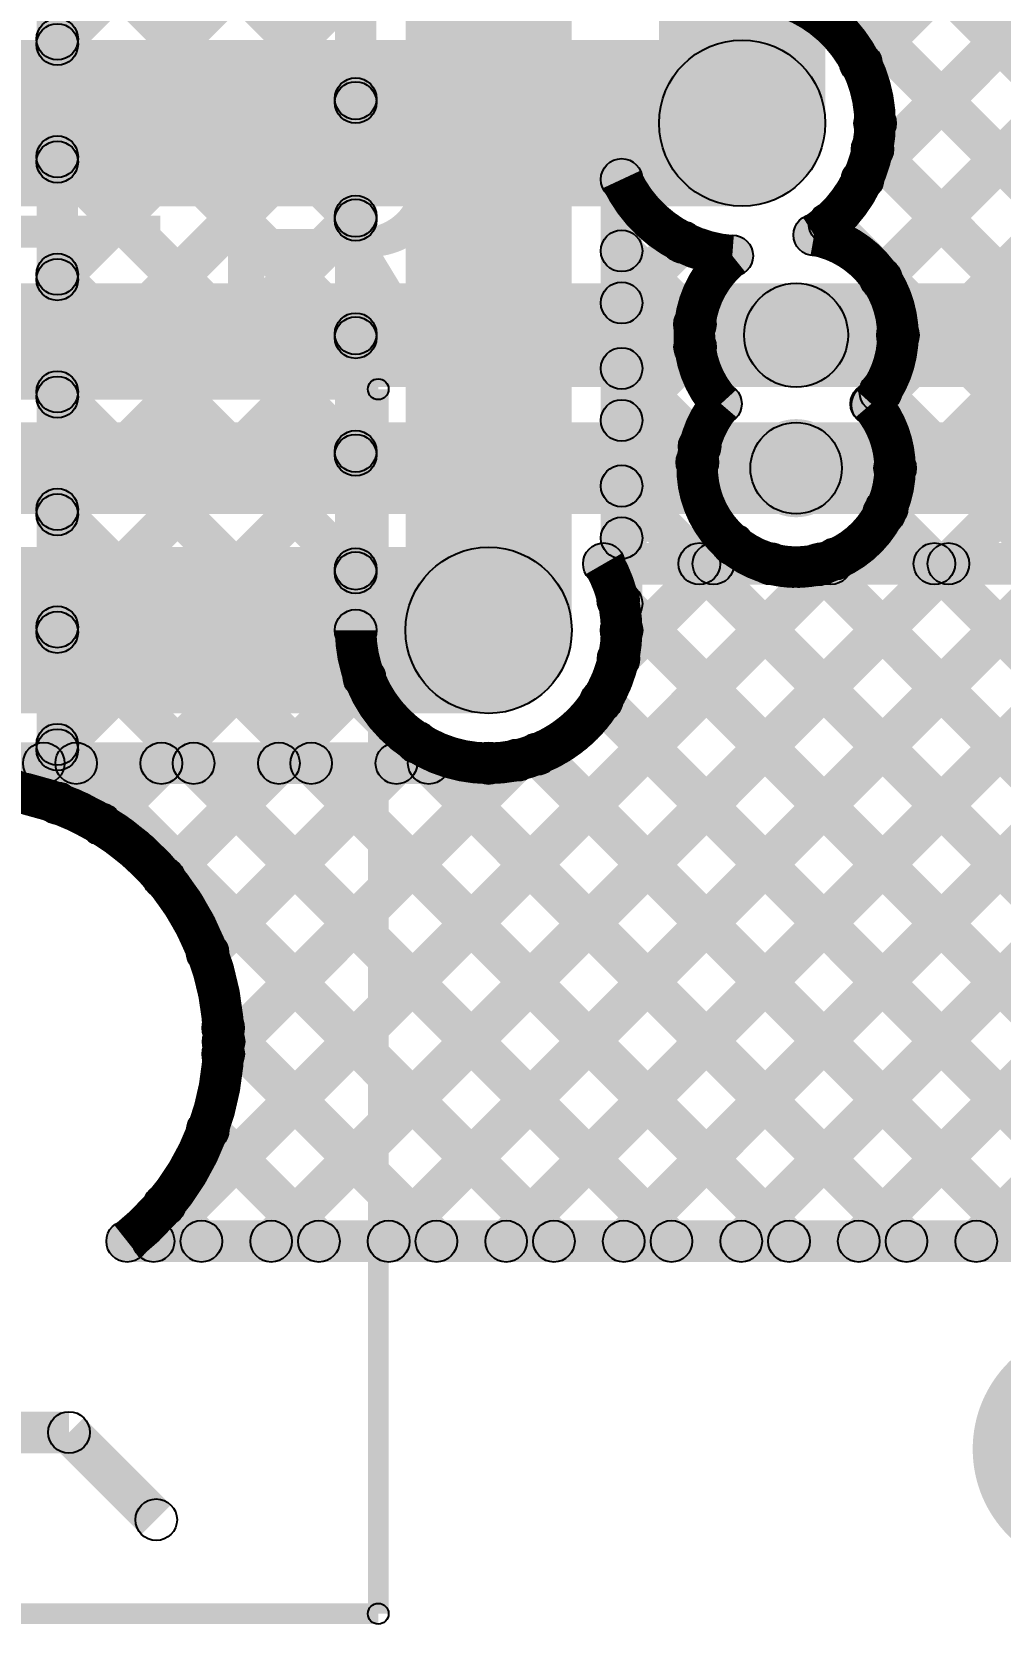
# Model space of a CAD drawing. Header units: millimetres. Extents: x -0.08 to 3.07, y -0.08 to 2.73.
# Drawn here: x 0.7891 to 1.0221, y 0.0919 to 0.475 of the extents above; entities that cross this region are included whole.
import ezdxf

# ---------------------------------------------------------------- set-up
doc = ezdxf.new("R2010")
doc.units = ezdxf.units.MM
doc.header["$MEASUREMENT"] = 0
for name, color, linetype in [('BottomLayer', 5, 'Continuous'), ('BottomSolder', 6, 'Continuous'), ('PadHoleLayer', 156, 'Continuous'), ('TopLayer', 1, 'Continuous'), ('TopOverlay', 2, 'Continuous'), ('TopSolder', 216, 'Continuous'), ('ViaHoleLayer', 16, 'Continuous')]:
    doc.layers.add(name, color=color, linetype=linetype)

# ---------------------------------------------------------------- blocks, each defined once
blk = doc.blocks.new('SS_12D11L5_74')
at = {"layer": 'PadHoleLayer'}
h = blk.add_hatch(color=156, dxfattribs=at)
edge = h.paths.add_edge_path()
edge.add_arc((0.26181, 0.1811), 0.02953, 0, 360)
blk = doc.blocks.new('WJ301V_5_0_2P_128')
at = {"layer": 'BottomLayer'}
h = blk.add_hatch(color=5, dxfattribs=at)
edge = h.paths.add_edge_path()
edge.add_arc((0, 0), 0.04921, 0, 360)
at = {"layer": 'BottomSolder'}
h = blk.add_hatch(color=6, dxfattribs=at)
edge = h.paths.add_edge_path()
edge.add_arc((0, 0), 0.05321, 0, 360)
at = {"layer": 'PadHoleLayer'}
h = blk.add_hatch(color=156, dxfattribs=at)
edge = h.paths.add_edge_path()
edge.add_arc((0, 0), 0.02559, 0, 360)
at = {"layer": 'TopLayer'}
h = blk.add_hatch(color=1, dxfattribs=at)
edge = h.paths.add_edge_path()
edge.add_arc((0, 0), 0.04921, 0, 360)
at = {"layer": 'TopOverlay'}
for points in [[(-0.31789, 0.1545), (-0.31789, 0.1595), (0.09843, 0.1595), (0.09843, 0.1545)], [(0.10093, -0.13762), (0.09593, -0.13762), (0.09593, 0.157), (0.10093, 0.157)], [(-0.029, -0.099), (-0.029, -0.089), (0.024, -0.089), (0.024, -0.099)], [(0.02046, -0.09754), (0.02754, -0.09046), (0.04854, -0.11146), (0.04146, -0.11854)], [(-0.31789, -0.14012), (-0.31789, -0.13512), (0.09843, -0.13512), (0.09843, -0.14012)]]:
    blk.add_hatch(color=2, dxfattribs=at).paths.add_polyline_path(points)
h = blk.add_hatch(color=2, dxfattribs=at)
edge = h.paths.add_edge_path()
edge.add_arc((0.09843, 0.157), 0.0025, 0, 360)
h = blk.add_hatch(color=2, dxfattribs=at)
edge = h.paths.add_edge_path()
edge.add_arc((0.09843, 0.157), 0.0025, 0, 360)
h = blk.add_hatch(color=2, dxfattribs=at)
edge = h.paths.add_edge_path()
edge.add_arc((0.024, -0.094), 0.005, 0, 360)
h = blk.add_hatch(color=2, dxfattribs=at)
edge = h.paths.add_edge_path()
edge.add_arc((0.024, -0.094), 0.005, 0, 360)
h = blk.add_hatch(color=2, dxfattribs=at)
edge = h.paths.add_edge_path()
edge.add_arc((0.045, -0.115), 0.005, 0, 360)
h = blk.add_hatch(color=2, dxfattribs=at)
edge = h.paths.add_edge_path()
edge.add_arc((0.09843, -0.13762), 0.0025, 0, 360)
h = blk.add_hatch(color=2, dxfattribs=at)
edge = h.paths.add_edge_path()
edge.add_arc((0.09843, -0.13762), 0.0025, 0, 360)
at = {"layer": 'TopSolder'}
h = blk.add_hatch(color=216, dxfattribs=at)
edge = h.paths.add_edge_path()
edge.add_arc((0, 0), 0.05321, 0, 360)
at = {"layer": 'TopOverlay'}
for centre, radius in [((0.09843, 0.157), 0.0025), ((0.09843, 0.157), 0.0025), ((0.024, -0.094), 0.005), ((0.024, -0.094), 0.005), ((0.045, -0.115), 0.005), ((0.09843, -0.13762), 0.0025), ((0.09843, -0.13762), 0.0025)]:
    blk.add_circle(centre, radius, dxfattribs=at)

msp = doc.modelspace()

# ---------------------------------------------------------------- hatches: boundary and pattern name
at = {"layer": 'BottomLayer'}
for points in [[(0.80019, 0.28943), (0.79019, 0.28943), (0.79019, 0.57137), (0.80019, 0.57137)], [(0.79165, 0.52627), (0.79872, 0.53334), (0.87054, 0.46153), (0.86346, 0.45446)], [(0.79872, 0.46841), (0.79165, 0.47548), (0.84137, 0.52519), (0.84844, 0.51812)], [(0.79872, 0.44012), (0.79165, 0.4472), (0.85551, 0.51105), (0.86258, 0.50398)], [(0.919, 0.331), (0.879, 0.331), (0.879, 0.51282), (0.919, 0.51282)], [(0.79165, 0.49798), (0.79872, 0.50505), (0.87054, 0.43324), (0.86346, 0.42617)], [(0.872, 0.331), (0.862, 0.331), (0.862, 0.49956), (0.872, 0.49956)], [(0.98, 0.453), (0.94, 0.453), (0.94, 0.499), (0.98, 0.499)], [(0.79872, 0.41184), (0.79165, 0.41891), (0.86346, 0.49072), (0.87054, 0.48365)], [(0.79165, 0.4697), (0.79872, 0.47677), (0.87054, 0.40496), (0.86346, 0.39789)], [(0.79872, 0.38356), (0.79165, 0.39063), (0.86346, 0.46244), (0.87054, 0.45537)], [(0.79165, 0.44142), (0.79872, 0.44849), (0.87054, 0.37668), (0.86346, 0.3696)], [(0.936, 0.331), (0.926, 0.331), (0.926, 0.43947), (0.936, 0.43947)], [(0.79872, 0.35527), (0.79165, 0.36234), (0.86346, 0.43415), (0.87054, 0.42708)], [(0.93454, 0.40623), (0.92746, 0.4133), (0.9421, 0.42794), (0.94917, 0.42087)], [(0.92746, 0.41874), (0.93454, 0.42581), (0.95218, 0.40817), (0.94511, 0.4011)], [(0.79165, 0.41313), (0.79872, 0.4202), (0.87054, 0.34839), (0.86346, 0.34132)], [(0.973, 0.3895), (0.973, 0.4145), (2.14587, 0.4145), (2.14587, 0.3895)], [(0.79872, 0.32699), (0.79165, 0.33406), (0.86346, 0.40587), (0.87054, 0.3988)], [(0.93454, 0.37795), (0.92746, 0.38502), (0.94513, 0.40268), (0.9522, 0.39561)], [(0.92746, 0.39046), (0.93454, 0.39753), (0.9533, 0.37876), (0.94623, 0.37169)], [(0.79165, 0.38485), (0.79872, 0.39192), (1.00311, 0.18754), (0.99604, 0.18046)], [(0.973, 0.359), (0.973, 0.381), (2.157, 0.381), (2.157, 0.359)], [(0.79872, 0.2987), (0.79165, 0.30577), (0.86346, 0.37759), (0.87054, 0.37051)], [(0.93454, 0.34966), (0.92746, 0.35673), (0.9457, 0.37496), (0.95277, 0.36789)], [(0.92746, 0.36217), (0.93454, 0.36924), (1.11624, 0.18754), (1.10917, 0.18046)], [(0.79165, 0.35656), (0.79872, 0.36363), (0.97482, 0.18754), (0.96775, 0.18046)], [(0.9338, 0.32064), (0.92673, 0.32771), (0.95424, 0.35523), (0.96131, 0.34815)], [(0.80917, 0.28087), (0.8021, 0.28794), (0.86346, 0.3493), (0.87054, 0.34223)], [(0.82191, 0.18046), (0.81484, 0.18754), (0.97784, 0.35054), (0.98491, 0.34346)], [(0.85019, 0.18046), (0.84312, 0.18754), (1.00612, 0.35054), (1.01319, 0.34346)], [(0.87848, 0.18046), (0.8714, 0.18754), (1.0344, 0.35054), (1.04148, 0.34346)], [(0.90676, 0.18046), (0.89969, 0.18754), (1.06269, 0.35054), (1.06976, 0.34346)], [(0.93504, 0.18046), (0.92797, 0.18754), (1.09097, 0.35054), (1.09804, 0.34346)], [(0.96333, 0.18046), (0.95626, 0.18754), (1.11926, 0.35054), (1.12633, 0.34346)], [(0.97469, 0.34323), (0.98176, 0.3503), (1.14453, 0.18754), (1.13746, 0.18046)], [(0.97916, 0.342), (0.97916, 0.352), (2.157, 0.352), (2.157, 0.342)], [(0.99161, 0.18046), (0.98454, 0.18754), (1.14754, 0.35054), (1.15461, 0.34346)], [(1.00274, 0.34346), (1.00981, 0.35054), (1.17281, 0.18754), (1.16574, 0.18046)], [(1.0199, 0.18046), (1.01283, 0.18754), (1.17583, 0.35054), (1.1829, 0.34346)], [(0.92746, 0.33389), (0.93454, 0.34096), (1.08796, 0.18754), (1.08089, 0.18046)], [(0.79165, 0.32828), (0.79872, 0.33535), (0.94654, 0.18754), (0.93947, 0.18046)], [(0.82442, 0.26783), (0.81734, 0.2749), (0.86557, 0.32312), (0.87264, 0.31605)], [(0.92259, 0.31048), (0.92966, 0.31755), (1.05968, 0.18754), (1.0526, 0.18046)], [(0.79165, 0.29999), (0.79872, 0.30706), (0.91825, 0.18754), (0.91118, 0.18046)], [(0.83485, 0.24997), (0.82777, 0.25704), (0.87828, 0.30754), (0.88535, 0.30047)], [(0.83868, 0.22552), (0.83161, 0.23259), (0.90229, 0.30327), (0.90936, 0.2962)], [(0.90712, 0.29766), (0.91419, 0.30473), (1.03139, 0.18754), (1.02432, 0.18046)], [(0.83159, 0.23178), (0.83866, 0.23885), (0.88997, 0.18754), (0.8829, 0.18046)], [(0.82787, 0.20721), (0.83494, 0.21428), (0.86169, 0.18754), (0.85461, 0.18046)], [(0.8175, 0.18929), (0.82457, 0.19636), (0.8334, 0.18754), (0.82633, 0.18046)], [(0.81199, 0.179), (0.81199, 0.189), (1.73566, 0.189), (1.73566, 0.179)]]:
    msp.add_hatch(color=5, dxfattribs=at).paths.add_polyline_path(points)
h = msp.add_hatch(color=5, dxfattribs=at)
edge = h.paths.add_edge_path()
edge.add_arc((0.79519, 0.47323), 0.005, 0, 360)
h = msp.add_hatch(color=5, dxfattribs=at)
edge = h.paths.add_edge_path()
edge.add_arc((0.79519, 0.47194), 0.005, 0, 360)
h = msp.add_hatch(color=5, dxfattribs=at)
edge = h.paths.add_edge_path()
edge.add_arc((0.96, 0.453), 0.02, 0, 360)
h = msp.add_hatch(color=5, dxfattribs=at)
edge = h.paths.add_edge_path()
edge.add_arc((0.867, 0.4589), 0.005, 0, 360)
h = msp.add_hatch(color=5, dxfattribs=at)
edge = h.paths.add_edge_path()
edge.add_arc((0.96, 0.453), 0.01181, 0, 360)
h = msp.add_hatch(color=5, dxfattribs=at)
edge = h.paths.add_edge_path()
edge.add_arc((0.867, 0.45799), 0.005, 0, 360)
h = msp.add_hatch(color=5, dxfattribs=at)
edge = h.paths.add_edge_path()
edge.add_arc((0.79519, 0.44495), 0.005, 0, 360)
h = msp.add_hatch(color=5, dxfattribs=at)
edge = h.paths.add_edge_path()
edge.add_arc((0.79519, 0.44366), 0.005, 0, 360)
h = msp.add_hatch(color=5, dxfattribs=at)
edge = h.paths.add_edge_path()
edge.add_arc((0.931, 0.43947), 0.005, 0, 360)
h = msp.add_hatch(color=5, dxfattribs=at)
edge = h.paths.add_edge_path()
edge.add_arc((0.931, 0.43947), 0.005, 0, 360)
h = msp.add_hatch(color=5, dxfattribs=at)
edge = h.paths.add_edge_path()
edge.add_arc((0.867, 0.43062), 0.005, 0, 360)
h = msp.add_hatch(color=5, dxfattribs=at)
edge = h.paths.add_edge_path()
edge.add_arc((0.867, 0.42971), 0.005, 0, 360)
h = msp.add_hatch(color=5, dxfattribs=at)
edge = h.paths.add_edge_path()
edge.add_arc((0.94564, 0.4244), 0.005, 0, 360)
h = msp.add_hatch(color=5, dxfattribs=at)
edge = h.paths.add_edge_path()
edge.add_arc((0.931, 0.42228), 0.005, 0, 360)
h = msp.add_hatch(color=5, dxfattribs=at)
edge = h.paths.add_edge_path()
edge.add_arc((0.95764, 0.42109), 0.005, 0, 360)
h = msp.add_hatch(color=5, dxfattribs=at)
edge = h.paths.add_edge_path()
edge.add_arc((0.95764, 0.42109), 0.005, 0, 360)
h = msp.add_hatch(color=5, dxfattribs=at)
edge = h.paths.add_edge_path()
edge.add_arc((0.79519, 0.41667), 0.005, 0, 360)
h = msp.add_hatch(color=5, dxfattribs=at)
edge = h.paths.add_edge_path()
edge.add_arc((0.79519, 0.41538), 0.005, 0, 360)
h = msp.add_hatch(color=5, dxfattribs=at)
edge = h.paths.add_edge_path()
edge.add_arc((0.931, 0.40977), 0.005, 0, 360)
h = msp.add_hatch(color=5, dxfattribs=at)
edge = h.paths.add_edge_path()
edge.add_arc((0.973, 0.402), 0.0125, 0, 360)
h = msp.add_hatch(color=5, dxfattribs=at)
edge = h.paths.add_edge_path()
edge.add_arc((0.973, 0.402), 0.01181, 0, 360)
h = msp.add_hatch(color=5, dxfattribs=at)
edge = h.paths.add_edge_path()
edge.add_arc((0.867, 0.40233), 0.005, 0, 360)
h = msp.add_hatch(color=5, dxfattribs=at)
edge = h.paths.add_edge_path()
edge.add_arc((0.867, 0.40142), 0.005, 0, 360)
h = msp.add_hatch(color=5, dxfattribs=at)
edge = h.paths.add_edge_path()
edge.add_arc((0.94864, 0.40463), 0.005, 0, 360)
h = msp.add_hatch(color=5, dxfattribs=at)
edge = h.paths.add_edge_path()
edge.add_arc((0.94867, 0.39915), 0.005, 0, 360)
h = msp.add_hatch(color=5, dxfattribs=at)
edge = h.paths.add_edge_path()
edge.add_arc((0.931, 0.39399), 0.005, 0, 360)
h = msp.add_hatch(color=5, dxfattribs=at)
edge = h.paths.add_edge_path()
edge.add_arc((0.79519, 0.38838), 0.005, 0, 360)
h = msp.add_hatch(color=5, dxfattribs=at)
edge = h.paths.add_edge_path()
edge.add_arc((0.79519, 0.38709), 0.005, 0, 360)
h = msp.add_hatch(color=5, dxfattribs=at)
edge = h.paths.add_edge_path()
edge.add_arc((0.95491, 0.38548), 0.005, 0, 360)
h = msp.add_hatch(color=5, dxfattribs=at)
edge = h.paths.add_edge_path()
edge.add_arc((0.95491, 0.38548), 0.005, 0, 360)
h = msp.add_hatch(color=5, dxfattribs=at)
edge = h.paths.add_edge_path()
edge.add_arc((0.931, 0.38148), 0.005, 0, 360)
h = msp.add_hatch(color=5, dxfattribs=at)
edge = h.paths.add_edge_path()
edge.add_arc((0.94977, 0.37522), 0.005, 0, 360)
h = msp.add_hatch(color=5, dxfattribs=at)
edge = h.paths.add_edge_path()
edge.add_arc((0.973, 0.37), 0.01181, 0, 360)
h = msp.add_hatch(color=5, dxfattribs=at)
edge = h.paths.add_edge_path()
edge.add_arc((0.973, 0.37), 0.011, 0, 360)
h = msp.add_hatch(color=5, dxfattribs=at)
edge = h.paths.add_edge_path()
edge.add_arc((0.867, 0.37405), 0.005, 0, 360)
h = msp.add_hatch(color=5, dxfattribs=at)
edge = h.paths.add_edge_path()
edge.add_arc((0.867, 0.37314), 0.005, 0, 360)
h = msp.add_hatch(color=5, dxfattribs=at)
edge = h.paths.add_edge_path()
edge.add_arc((0.94923, 0.37143), 0.005, 0, 360)
h = msp.add_hatch(color=5, dxfattribs=at)
edge = h.paths.add_edge_path()
edge.add_arc((0.931, 0.36571), 0.005, 0, 360)
h = msp.add_hatch(color=5, dxfattribs=at)
edge = h.paths.add_edge_path()
edge.add_arc((0.79519, 0.3601), 0.005, 0, 360)
h = msp.add_hatch(color=5, dxfattribs=at)
edge = h.paths.add_edge_path()
edge.add_arc((0.79519, 0.35881), 0.005, 0, 360)
h = msp.add_hatch(color=5, dxfattribs=at)
edge = h.paths.add_edge_path()
edge.add_arc((0.931, 0.3532), 0.005, 0, 360)
h = msp.add_hatch(color=5, dxfattribs=at)
edge = h.paths.add_edge_path()
edge.add_arc((0.95778, 0.35169), 0.005, 0, 360)
h = msp.add_hatch(color=5, dxfattribs=at)
edge = h.paths.add_edge_path()
edge.add_arc((0.867, 0.34577), 0.005, 0, 360)
h = msp.add_hatch(color=5, dxfattribs=at)
edge = h.paths.add_edge_path()
edge.add_arc((0.867, 0.34486), 0.005, 0, 360)
h = msp.add_hatch(color=5, dxfattribs=at)
edge = h.paths.add_edge_path()
edge.add_arc((0.899, 0.331), 0.02, 0, 360)
h = msp.add_hatch(color=5, dxfattribs=at)
edge = h.paths.add_edge_path()
edge.add_arc((0.97822, 0.34677), 0.005, 0, 360)
h = msp.add_hatch(color=5, dxfattribs=at)
edge = h.paths.add_edge_path()
edge.add_arc((0.97916, 0.347), 0.005, 0, 360)
h = msp.add_hatch(color=5, dxfattribs=at)
edge = h.paths.add_edge_path()
edge.add_arc((0.97916, 0.347), 0.005, 0, 360)
h = msp.add_hatch(color=5, dxfattribs=at)
edge = h.paths.add_edge_path()
edge.add_arc((0.98137, 0.347), 0.005, 0, 360)
h = msp.add_hatch(color=5, dxfattribs=at)
edge = h.paths.add_edge_path()
edge.add_arc((1.00628, 0.347), 0.005, 0, 360)
h = msp.add_hatch(color=5, dxfattribs=at)
edge = h.paths.add_edge_path()
edge.add_arc((1.00966, 0.347), 0.005, 0, 360)
h = msp.add_hatch(color=5, dxfattribs=at)
edge = h.paths.add_edge_path()
edge.add_arc((0.899, 0.331), 0.01181, 0, 360)
h = msp.add_hatch(color=5, dxfattribs=at)
edge = h.paths.add_edge_path()
edge.add_arc((0.931, 0.33742), 0.005, 0, 360)
h = msp.add_hatch(color=5, dxfattribs=at)
edge = h.paths.add_edge_path()
edge.add_arc((0.79519, 0.33181), 0.005, 0, 360)
h = msp.add_hatch(color=5, dxfattribs=at)
edge = h.paths.add_edge_path()
edge.add_arc((0.79519, 0.33052), 0.005, 0, 360)
h = msp.add_hatch(color=5, dxfattribs=at)
edge = h.paths.add_edge_path()
edge.add_arc((0.867, 0.331), 0.005, 0, 360)
h = msp.add_hatch(color=5, dxfattribs=at)
edge = h.paths.add_edge_path()
edge.add_arc((0.867, 0.331), 0.005, 0, 360)
h = msp.add_hatch(color=5, dxfattribs=at)
edge = h.paths.add_edge_path()
edge.add_arc((0.931, 0.331), 0.005, 0, 360)
h = msp.add_hatch(color=5, dxfattribs=at)
edge = h.paths.add_edge_path()
edge.add_arc((0.931, 0.331), 0.005, 0, 360)
h = msp.add_hatch(color=5, dxfattribs=at)
edge = h.paths.add_edge_path()
edge.add_arc((0.93026, 0.32418), 0.005, 0, 360)
h = msp.add_hatch(color=5, dxfattribs=at)
edge = h.paths.add_edge_path()
edge.add_arc((0.8691, 0.31959), 0.005, 0, 360)
h = msp.add_hatch(color=5, dxfattribs=at)
edge = h.paths.add_edge_path()
edge.add_arc((0.92612, 0.31402), 0.005, 0, 360)
h = msp.add_hatch(color=5, dxfattribs=at)
edge = h.paths.add_edge_path()
edge.add_arc((0.79519, 0.30353), 0.005, 0, 360)
h = msp.add_hatch(color=5, dxfattribs=at)
edge = h.paths.add_edge_path()
edge.add_arc((0.79519, 0.30224), 0.005, 0, 360)
h = msp.add_hatch(color=5, dxfattribs=at)
edge = h.paths.add_edge_path()
edge.add_arc((0.88181, 0.30401), 0.005, 0, 360)
h = msp.add_hatch(color=5, dxfattribs=at)
edge = h.paths.add_edge_path()
edge.add_arc((0.90582, 0.29974), 0.005, 0, 360)
h = msp.add_hatch(color=5, dxfattribs=at)
edge = h.paths.add_edge_path()
edge.add_arc((0.91066, 0.3012), 0.005, 0, 360)
h = msp.add_hatch(color=5, dxfattribs=at)
edge = h.paths.add_edge_path()
edge.add_arc((0.79519, 0.28943), 0.005, 0, 360)
h = msp.add_hatch(color=5, dxfattribs=at)
edge = h.paths.add_edge_path()
edge.add_arc((0.79519, 0.28943), 0.005, 0, 360)
h = msp.add_hatch(color=5, dxfattribs=at)
edge = h.paths.add_edge_path()
edge.add_arc((0.80564, 0.2844), 0.005, 0, 360)
h = msp.add_hatch(color=5, dxfattribs=at)
edge = h.paths.add_edge_path()
edge.add_arc((0.82088, 0.27136), 0.005, 0, 360)
h = msp.add_hatch(color=5, dxfattribs=at)
edge = h.paths.add_edge_path()
edge.add_arc((0.83131, 0.25351), 0.005, 0, 360)
h = msp.add_hatch(color=5, dxfattribs=at)
edge = h.paths.add_edge_path()
edge.add_arc((0.83512, 0.23531), 0.005, 0, 360)
h = msp.add_hatch(color=5, dxfattribs=at)
edge = h.paths.add_edge_path()
edge.add_arc((0.83514, 0.22905), 0.005, 0, 360)
h = msp.add_hatch(color=5, dxfattribs=at)
edge = h.paths.add_edge_path()
edge.add_arc((0.83521, 0.232), 0.005, 0, 360)
h = msp.add_hatch(color=5, dxfattribs=at)
edge = h.paths.add_edge_path()
edge.add_arc((0.83521, 0.232), 0.005, 0, 360)
h = msp.add_hatch(color=5, dxfattribs=at)
edge = h.paths.add_edge_path()
edge.add_arc((0.8314, 0.21075), 0.005, 0, 360)
h = msp.add_hatch(color=5, dxfattribs=at)
edge = h.paths.add_edge_path()
edge.add_arc((0.82104, 0.19283), 0.005, 0, 360)
h = msp.add_hatch(color=5, dxfattribs=at)
edge = h.paths.add_edge_path()
edge.add_arc((0.81199, 0.184), 0.005, 0, 360)
h = msp.add_hatch(color=5, dxfattribs=at)
edge = h.paths.add_edge_path()
edge.add_arc((0.81199, 0.184), 0.005, 0, 360)
h = msp.add_hatch(color=5, dxfattribs=at)
edge = h.paths.add_edge_path()
edge.add_arc((0.81837, 0.184), 0.005, 0, 360)
h = msp.add_hatch(color=5, dxfattribs=at)
edge = h.paths.add_edge_path()
edge.add_arc((0.82987, 0.184), 0.005, 0, 360)
h = msp.add_hatch(color=5, dxfattribs=at)
edge = h.paths.add_edge_path()
edge.add_arc((0.84666, 0.184), 0.005, 0, 360)
h = msp.add_hatch(color=5, dxfattribs=at)
edge = h.paths.add_edge_path()
edge.add_arc((0.85815, 0.184), 0.005, 0, 360)
h = msp.add_hatch(color=5, dxfattribs=at)
edge = h.paths.add_edge_path()
edge.add_arc((0.87494, 0.184), 0.005, 0, 360)
h = msp.add_hatch(color=5, dxfattribs=at)
edge = h.paths.add_edge_path()
edge.add_arc((0.88643, 0.184), 0.005, 0, 360)
h = msp.add_hatch(color=5, dxfattribs=at)
edge = h.paths.add_edge_path()
edge.add_arc((0.90322, 0.184), 0.005, 0, 360)
h = msp.add_hatch(color=5, dxfattribs=at)
edge = h.paths.add_edge_path()
edge.add_arc((0.91472, 0.184), 0.005, 0, 360)
h = msp.add_hatch(color=5, dxfattribs=at)
edge = h.paths.add_edge_path()
edge.add_arc((0.93151, 0.184), 0.005, 0, 360)
h = msp.add_hatch(color=5, dxfattribs=at)
edge = h.paths.add_edge_path()
edge.add_arc((0.943, 0.184), 0.005, 0, 360)
h = msp.add_hatch(color=5, dxfattribs=at)
edge = h.paths.add_edge_path()
edge.add_arc((0.95979, 0.184), 0.005, 0, 360)
h = msp.add_hatch(color=5, dxfattribs=at)
edge = h.paths.add_edge_path()
edge.add_arc((0.97129, 0.184), 0.005, 0, 360)
h = msp.add_hatch(color=5, dxfattribs=at)
edge = h.paths.add_edge_path()
edge.add_arc((0.98808, 0.184), 0.005, 0, 360)
h = msp.add_hatch(color=5, dxfattribs=at)
edge = h.paths.add_edge_path()
edge.add_arc((0.99957, 0.184), 0.005, 0, 360)
h = msp.add_hatch(color=5, dxfattribs=at)
edge = h.paths.add_edge_path()
edge.add_arc((1.01636, 0.184), 0.005, 0, 360)
at = {"layer": 'TopLayer'}
for points in [[(0.99213, 0.46383), (0.98506, 0.4709), (1.1347, 0.62054), (1.14177, 0.61346)], [(0.93546, 0.55216), (0.94254, 0.55923), (1.31423, 0.18754), (1.30716, 0.18046)], [(0.90676, 0.18046), (0.89969, 0.18754), (1.24481, 0.53266), (1.25188, 0.52559)], [(0.93546, 0.52388), (0.94254, 0.53095), (1.28595, 0.18754), (1.27888, 0.18046)], [(0.99254, 0.43595), (0.98547, 0.44302), (1.04741, 0.50496), (1.05448, 0.49789)], [(0.93504, 0.18046), (0.92797, 0.18754), (1.2363, 0.49586), (1.24337, 0.48879)], [(0.99692, 0.41205), (0.98985, 0.41912), (1.05031, 0.47958), (1.05738, 0.47251)], [(0.328, 0.433), (0.328, 0.473), (0.96, 0.473), (0.96, 0.433)], [(0.96333, 0.18046), (0.95626, 0.18754), (1.24174, 0.47301), (1.24881, 0.46594)], [(0.99485, 0.38169), (0.98777, 0.38876), (1.05972, 0.46071), (1.0668, 0.45364)], [(0.99161, 0.18046), (0.98454, 0.18754), (1.25268, 0.45567), (1.25975, 0.4486)], [(0.98785, 0.44321), (0.99492, 0.45028), (1.25767, 0.18754), (1.25059, 0.18046)], [(0.99834, 0.3569), (0.99127, 0.36397), (1.07365, 0.44635), (1.08072, 0.43928)], [(1.0199, 0.18046), (1.01283, 0.18754), (1.26797, 0.44268), (1.27504, 0.43561)], [(0.85019, 0.18046), (0.84312, 0.18754), (1.09202, 0.43644), (1.09909, 0.42937)], [(0.87848, 0.18046), (0.8714, 0.18754), (1.11653, 0.43266), (1.1236, 0.42559)], [(0.97746, 0.42531), (0.98453, 0.43239), (1.22938, 0.18754), (1.22231, 0.18046)], [(0.32, 0.3895), (0.32, 0.4145), (0.973, 0.4145), (0.973, 0.3895)], [(0.98976, 0.38473), (0.99683, 0.39181), (1.2011, 0.18754), (1.19403, 0.18046)], [(0.304, 0.359), (0.304, 0.381), (0.973, 0.381), (0.973, 0.359)], [(0.99064, 0.35557), (0.99771, 0.36264), (1.17281, 0.18754), (1.16574, 0.18046)], [(0.279, 0.311), (0.279, 0.351), (0.899, 0.351), (0.899, 0.311)], [(0.82191, 0.18046), (0.81484, 0.18754), (0.97903, 0.35173), (0.9861, 0.34466)], [(0.92671, 0.342), (0.92671, 0.352), (0.96684, 0.352), (0.96684, 0.342)], [(0.9338, 0.32064), (0.92673, 0.32771), (0.94955, 0.35054), (0.95662, 0.34346)], [(0.94617, 0.34346), (0.95324, 0.35054), (1.11624, 0.18754), (1.10917, 0.18046)], [(0.97469, 0.34323), (0.98176, 0.3503), (1.14453, 0.18754), (1.13746, 0.18046)], [(0.92663, 0.33472), (0.9337, 0.34179), (1.08796, 0.18754), (1.08089, 0.18046)], [(0.92259, 0.31048), (0.92966, 0.31755), (1.05968, 0.18754), (1.0526, 0.18046)], [(0.279, 0.294), (0.279, 0.304), (0.899, 0.304), (0.899, 0.294)], [(0.83868, 0.22552), (0.83161, 0.23259), (0.90229, 0.30327), (0.90936, 0.2962)], [(0.90712, 0.29766), (0.91419, 0.30473), (1.03139, 0.18754), (1.02432, 0.18046)], [(0.78868, 0.28865), (0.7816, 0.29573), (0.78841, 0.30254), (0.79549, 0.29546)], [(0.79618, 0.29546), (0.80325, 0.30254), (0.91825, 0.18754), (0.91118, 0.18046)], [(0.80917, 0.28087), (0.8021, 0.28794), (0.8167, 0.30254), (0.82377, 0.29546)], [(0.82442, 0.26783), (0.81734, 0.2749), (0.84498, 0.30254), (0.85205, 0.29546)], [(0.82447, 0.29546), (0.83154, 0.30254), (0.94654, 0.18754), (0.93947, 0.18046)], [(0.83485, 0.24997), (0.82777, 0.25704), (0.87327, 0.30254), (0.88034, 0.29546)], [(0.85275, 0.29546), (0.85982, 0.30254), (0.97482, 0.18754), (0.96775, 0.18046)], [(0.88104, 0.29546), (0.88811, 0.30254), (1.00311, 0.18754), (0.99604, 0.18046)], [(0.83159, 0.23178), (0.83866, 0.23885), (0.88997, 0.18754), (0.8829, 0.18046)], [(0.82787, 0.20721), (0.83494, 0.21428), (0.86169, 0.18754), (0.85461, 0.18046)], [(0.8175, 0.18929), (0.82457, 0.19636), (0.8334, 0.18754), (0.82633, 0.18046)], [(0.81199, 0.179), (0.81199, 0.189), (1.73566, 0.189), (1.73566, 0.179)]]:
    msp.add_hatch(color=1, dxfattribs=at).paths.add_polyline_path(points)
h = msp.add_hatch(color=1, dxfattribs=at)
edge = h.paths.add_edge_path()
edge.add_arc((0.96, 0.453), 0.02, 0, 360)
h = msp.add_hatch(color=1, dxfattribs=at)
edge = h.paths.add_edge_path()
edge.add_arc((0.9886, 0.46736), 0.005, 0, 360)
h = msp.add_hatch(color=1, dxfattribs=at)
edge = h.paths.add_edge_path()
edge.add_arc((0.96, 0.453), 0.01181, 0, 360)
h = msp.add_hatch(color=1, dxfattribs=at)
edge = h.paths.add_edge_path()
edge.add_arc((0.992, 0.453), 0.005, 0, 360)
h = msp.add_hatch(color=1, dxfattribs=at)
edge = h.paths.add_edge_path()
edge.add_arc((0.992, 0.453), 0.005, 0, 360)
h = msp.add_hatch(color=1, dxfattribs=at)
edge = h.paths.add_edge_path()
edge.add_arc((0.99138, 0.44675), 0.005, 0, 360)
h = msp.add_hatch(color=1, dxfattribs=at)
edge = h.paths.add_edge_path()
edge.add_arc((0.98901, 0.43949), 0.005, 0, 360)
h = msp.add_hatch(color=1, dxfattribs=at)
edge = h.paths.add_edge_path()
edge.add_arc((0.981, 0.42885), 0.005, 0, 360)
h = msp.add_hatch(color=1, dxfattribs=at)
edge = h.paths.add_edge_path()
edge.add_arc((0.97735, 0.42611), 0.005, 0, 360)
h = msp.add_hatch(color=1, dxfattribs=at)
edge = h.paths.add_edge_path()
edge.add_arc((0.97735, 0.42611), 0.005, 0, 360)
h = msp.add_hatch(color=1, dxfattribs=at)
edge = h.paths.add_edge_path()
edge.add_arc((0.99339, 0.41559), 0.005, 0, 360)
h = msp.add_hatch(color=1, dxfattribs=at)
edge = h.paths.add_edge_path()
edge.add_arc((0.973, 0.402), 0.0125, 0, 360)
h = msp.add_hatch(color=1, dxfattribs=at)
edge = h.paths.add_edge_path()
edge.add_arc((0.973, 0.402), 0.01181, 0, 360)
h = msp.add_hatch(color=1, dxfattribs=at)
edge = h.paths.add_edge_path()
edge.add_arc((0.9975, 0.402), 0.005, 0, 360)
h = msp.add_hatch(color=1, dxfattribs=at)
edge = h.paths.add_edge_path()
edge.add_arc((0.9975, 0.402), 0.005, 0, 360)
h = msp.add_hatch(color=1, dxfattribs=at)
edge = h.paths.add_edge_path()
edge.add_arc((0.99329, 0.38827), 0.005, 0, 360)
h = msp.add_hatch(color=1, dxfattribs=at)
edge = h.paths.add_edge_path()
edge.add_arc((0.99109, 0.38548), 0.005, 0, 360)
h = msp.add_hatch(color=1, dxfattribs=at)
edge = h.paths.add_edge_path()
edge.add_arc((0.99109, 0.38548), 0.005, 0, 360)
h = msp.add_hatch(color=1, dxfattribs=at)
edge = h.paths.add_edge_path()
edge.add_arc((0.99131, 0.38522), 0.005, 0, 360)
h = msp.add_hatch(color=1, dxfattribs=at)
edge = h.paths.add_edge_path()
edge.add_arc((0.973, 0.37), 0.01181, 0, 360)
h = msp.add_hatch(color=1, dxfattribs=at)
edge = h.paths.add_edge_path()
edge.add_arc((0.973, 0.37), 0.011, 0, 360)
h = msp.add_hatch(color=1, dxfattribs=at)
edge = h.paths.add_edge_path()
edge.add_arc((0.99681, 0.37), 0.005, 0, 360)
h = msp.add_hatch(color=1, dxfattribs=at)
edge = h.paths.add_edge_path()
edge.add_arc((0.99681, 0.37), 0.005, 0, 360)
h = msp.add_hatch(color=1, dxfattribs=at)
edge = h.paths.add_edge_path()
edge.add_arc((0.99417, 0.3591), 0.005, 0, 360)
h = msp.add_hatch(color=1, dxfattribs=at)
edge = h.paths.add_edge_path()
edge.add_arc((0.9948, 0.36043), 0.005, 0, 360)
h = msp.add_hatch(color=1, dxfattribs=at)
edge = h.paths.add_edge_path()
edge.add_arc((0.98257, 0.3482), 0.005, 0, 360)
h = msp.add_hatch(color=1, dxfattribs=at)
edge = h.paths.add_edge_path()
edge.add_arc((0.899, 0.331), 0.02, 0, 360)
h = msp.add_hatch(color=1, dxfattribs=at)
edge = h.paths.add_edge_path()
edge.add_arc((0.92671, 0.347), 0.005, 0, 360)
h = msp.add_hatch(color=1, dxfattribs=at)
edge = h.paths.add_edge_path()
edge.add_arc((0.92671, 0.347), 0.005, 0, 360)
h = msp.add_hatch(color=1, dxfattribs=at)
edge = h.paths.add_edge_path()
edge.add_arc((0.94971, 0.347), 0.005, 0, 360)
h = msp.add_hatch(color=1, dxfattribs=at)
edge = h.paths.add_edge_path()
edge.add_arc((0.95309, 0.347), 0.005, 0, 360)
h = msp.add_hatch(color=1, dxfattribs=at)
edge = h.paths.add_edge_path()
edge.add_arc((0.96684, 0.347), 0.005, 0, 360)
h = msp.add_hatch(color=1, dxfattribs=at)
edge = h.paths.add_edge_path()
edge.add_arc((0.96684, 0.347), 0.005, 0, 360)
h = msp.add_hatch(color=1, dxfattribs=at)
edge = h.paths.add_edge_path()
edge.add_arc((0.97822, 0.34677), 0.005, 0, 360)
h = msp.add_hatch(color=1, dxfattribs=at)
edge = h.paths.add_edge_path()
edge.add_arc((0.899, 0.331), 0.01181, 0, 360)
h = msp.add_hatch(color=1, dxfattribs=at)
edge = h.paths.add_edge_path()
edge.add_arc((0.93017, 0.33826), 0.005, 0, 360)
h = msp.add_hatch(color=1, dxfattribs=at)
edge = h.paths.add_edge_path()
edge.add_arc((0.931, 0.331), 0.005, 0, 360)
h = msp.add_hatch(color=1, dxfattribs=at)
edge = h.paths.add_edge_path()
edge.add_arc((0.931, 0.331), 0.005, 0, 360)
h = msp.add_hatch(color=1, dxfattribs=at)
edge = h.paths.add_edge_path()
edge.add_arc((0.93026, 0.32418), 0.005, 0, 360)
h = msp.add_hatch(color=1, dxfattribs=at)
edge = h.paths.add_edge_path()
edge.add_arc((0.92612, 0.31402), 0.005, 0, 360)
h = msp.add_hatch(color=1, dxfattribs=at)
edge = h.paths.add_edge_path()
edge.add_arc((0.79195, 0.299), 0.005, 0, 360)
h = msp.add_hatch(color=1, dxfattribs=at)
edge = h.paths.add_edge_path()
edge.add_arc((0.79972, 0.299), 0.005, 0, 360)
h = msp.add_hatch(color=1, dxfattribs=at)
edge = h.paths.add_edge_path()
edge.add_arc((0.82023, 0.299), 0.005, 0, 360)
h = msp.add_hatch(color=1, dxfattribs=at)
edge = h.paths.add_edge_path()
edge.add_arc((0.828, 0.299), 0.005, 0, 360)
h = msp.add_hatch(color=1, dxfattribs=at)
edge = h.paths.add_edge_path()
edge.add_arc((0.84852, 0.299), 0.005, 0, 360)
h = msp.add_hatch(color=1, dxfattribs=at)
edge = h.paths.add_edge_path()
edge.add_arc((0.85629, 0.299), 0.005, 0, 360)
h = msp.add_hatch(color=1, dxfattribs=at)
edge = h.paths.add_edge_path()
edge.add_arc((0.8768, 0.299), 0.005, 0, 360)
h = msp.add_hatch(color=1, dxfattribs=at)
edge = h.paths.add_edge_path()
edge.add_arc((0.88457, 0.299), 0.005, 0, 360)
h = msp.add_hatch(color=1, dxfattribs=at)
edge = h.paths.add_edge_path()
edge.add_arc((0.899, 0.299), 0.005, 0, 360)
h = msp.add_hatch(color=1, dxfattribs=at)
edge = h.paths.add_edge_path()
edge.add_arc((0.899, 0.299), 0.005, 0, 360)
h = msp.add_hatch(color=1, dxfattribs=at)
edge = h.paths.add_edge_path()
edge.add_arc((0.90582, 0.29974), 0.005, 0, 360)
h = msp.add_hatch(color=1, dxfattribs=at)
edge = h.paths.add_edge_path()
edge.add_arc((0.91066, 0.3012), 0.005, 0, 360)
h = msp.add_hatch(color=1, dxfattribs=at)
edge = h.paths.add_edge_path()
edge.add_arc((0.78514, 0.29219), 0.005, 0, 360)
h = msp.add_hatch(color=1, dxfattribs=at)
edge = h.paths.add_edge_path()
edge.add_arc((0.80564, 0.2844), 0.005, 0, 360)
h = msp.add_hatch(color=1, dxfattribs=at)
edge = h.paths.add_edge_path()
edge.add_arc((0.82088, 0.27136), 0.005, 0, 360)
h = msp.add_hatch(color=1, dxfattribs=at)
edge = h.paths.add_edge_path()
edge.add_arc((0.83131, 0.25351), 0.005, 0, 360)
h = msp.add_hatch(color=1, dxfattribs=at)
edge = h.paths.add_edge_path()
edge.add_arc((0.83512, 0.23531), 0.005, 0, 360)
h = msp.add_hatch(color=1, dxfattribs=at)
edge = h.paths.add_edge_path()
edge.add_arc((0.83514, 0.22905), 0.005, 0, 360)
h = msp.add_hatch(color=1, dxfattribs=at)
edge = h.paths.add_edge_path()
edge.add_arc((0.83521, 0.232), 0.005, 0, 360)
h = msp.add_hatch(color=1, dxfattribs=at)
edge = h.paths.add_edge_path()
edge.add_arc((0.83521, 0.232), 0.005, 0, 360)
h = msp.add_hatch(color=1, dxfattribs=at)
edge = h.paths.add_edge_path()
edge.add_arc((0.8314, 0.21075), 0.005, 0, 360)
h = msp.add_hatch(color=1, dxfattribs=at)
edge = h.paths.add_edge_path()
edge.add_arc((0.82104, 0.19283), 0.005, 0, 360)
h = msp.add_hatch(color=1, dxfattribs=at)
edge = h.paths.add_edge_path()
edge.add_arc((0.81199, 0.184), 0.005, 0, 360)
h = msp.add_hatch(color=1, dxfattribs=at)
edge = h.paths.add_edge_path()
edge.add_arc((0.81199, 0.184), 0.005, 0, 360)
h = msp.add_hatch(color=1, dxfattribs=at)
edge = h.paths.add_edge_path()
edge.add_arc((0.81837, 0.184), 0.005, 0, 360)
h = msp.add_hatch(color=1, dxfattribs=at)
edge = h.paths.add_edge_path()
edge.add_arc((0.82987, 0.184), 0.005, 0, 360)
h = msp.add_hatch(color=1, dxfattribs=at)
edge = h.paths.add_edge_path()
edge.add_arc((0.84666, 0.184), 0.005, 0, 360)
h = msp.add_hatch(color=1, dxfattribs=at)
edge = h.paths.add_edge_path()
edge.add_arc((0.85815, 0.184), 0.005, 0, 360)
h = msp.add_hatch(color=1, dxfattribs=at)
edge = h.paths.add_edge_path()
edge.add_arc((0.87494, 0.184), 0.005, 0, 360)
h = msp.add_hatch(color=1, dxfattribs=at)
edge = h.paths.add_edge_path()
edge.add_arc((0.88643, 0.184), 0.005, 0, 360)
h = msp.add_hatch(color=1, dxfattribs=at)
edge = h.paths.add_edge_path()
edge.add_arc((0.90322, 0.184), 0.005, 0, 360)
h = msp.add_hatch(color=1, dxfattribs=at)
edge = h.paths.add_edge_path()
edge.add_arc((0.91472, 0.184), 0.005, 0, 360)
h = msp.add_hatch(color=1, dxfattribs=at)
edge = h.paths.add_edge_path()
edge.add_arc((0.93151, 0.184), 0.005, 0, 360)
h = msp.add_hatch(color=1, dxfattribs=at)
edge = h.paths.add_edge_path()
edge.add_arc((0.943, 0.184), 0.005, 0, 360)
h = msp.add_hatch(color=1, dxfattribs=at)
edge = h.paths.add_edge_path()
edge.add_arc((0.95979, 0.184), 0.005, 0, 360)
h = msp.add_hatch(color=1, dxfattribs=at)
edge = h.paths.add_edge_path()
edge.add_arc((0.97129, 0.184), 0.005, 0, 360)
h = msp.add_hatch(color=1, dxfattribs=at)
edge = h.paths.add_edge_path()
edge.add_arc((0.98808, 0.184), 0.005, 0, 360)
h = msp.add_hatch(color=1, dxfattribs=at)
edge = h.paths.add_edge_path()
edge.add_arc((0.99957, 0.184), 0.005, 0, 360)
h = msp.add_hatch(color=1, dxfattribs=at)
edge = h.paths.add_edge_path()
edge.add_arc((1.01636, 0.184), 0.005, 0, 360)
at = {"layer": 'ViaHoleLayer'}
h = msp.add_hatch(color=16, dxfattribs=at)
edge = h.paths.add_edge_path()
edge.add_arc((0.96, 0.453), 0.00591, 0, 360)
h = msp.add_hatch(color=16, dxfattribs=at)
edge = h.paths.add_edge_path()
edge.add_arc((0.973, 0.402), 0.00591, 0, 360)
h = msp.add_hatch(color=16, dxfattribs=at)
edge = h.paths.add_edge_path()
edge.add_arc((0.973, 0.37), 0.00591, 0, 360)
h = msp.add_hatch(color=16, dxfattribs=at)
edge = h.paths.add_edge_path()
edge.add_arc((0.899, 0.331), 0.00591, 0, 360)

# ---------------------------------------------------------------- linework, layer by layer
at = {"layer": 'BottomLayer', "const_width": 0.01}
for points in [[(0.95764, 0.42109, -0.271518), (0.931, 0.43947)], [(0.95491, 0.38548, -0.432604), (0.95764, 0.42109)], [(0.97916, 0.347, -0.736908), (0.95491, 0.38548)], [(0.931, 0.331, -1), (0.867, 0.331)], [(0.79519, 0.28943, -0.314089), (0.83521, 0.232)], [(0.83521, 0.232, -0.229225), (0.81199, 0.184)]]:
    msp.add_lwpolyline(points, format="xyb", dxfattribs=at)
at = {"layer": 'BottomLayer'}
for centre, radius in [((0.79519, 0.47323), 0.005), ((0.79519, 0.47194), 0.005), ((0.96, 0.453), 0.02), ((0.867, 0.4589), 0.005), ((0.867, 0.45799), 0.005), ((0.79519, 0.44495), 0.005), ((0.79519, 0.44366), 0.005), ((0.931, 0.43947), 0.005), ((0.931, 0.43947), 0.005), ((0.867, 0.43062), 0.005), ((0.867, 0.42971), 0.005), ((0.94564, 0.4244), 0.005), ((0.931, 0.42228), 0.005), ((0.95764, 0.42109), 0.005), ((0.95764, 0.42109), 0.005), ((0.79519, 0.41667), 0.005), ((0.79519, 0.41538), 0.005), ((0.931, 0.40977), 0.005), ((0.973, 0.402), 0.0125), ((0.867, 0.40233), 0.005), ((0.867, 0.40142), 0.005), ((0.94864, 0.40463), 0.005), ((0.94867, 0.39915), 0.005), ((0.931, 0.39399), 0.005), ((0.79519, 0.38838), 0.005), ((0.79519, 0.38709), 0.005), ((0.95491, 0.38548), 0.005), ((0.95491, 0.38548), 0.005), ((0.931, 0.38148), 0.005), ((0.94977, 0.37522), 0.005), ((0.973, 0.37), 0.011), ((0.867, 0.37405), 0.005), ((0.867, 0.37314), 0.005), ((0.94923, 0.37143), 0.005), ((0.931, 0.36571), 0.005), ((0.79519, 0.3601), 0.005), ((0.79519, 0.35881), 0.005), ((0.931, 0.3532), 0.005), ((0.95778, 0.35169), 0.005), ((0.867, 0.34577), 0.005), ((0.867, 0.34486), 0.005), ((0.899, 0.331), 0.02), ((0.97822, 0.34677), 0.005), ((0.97916, 0.347), 0.005), ((0.97916, 0.347), 0.005), ((0.98137, 0.347), 0.005), ((1.00628, 0.347), 0.005), ((1.00966, 0.347), 0.005), ((0.931, 0.33742), 0.005), ((0.79519, 0.33181), 0.005), ((0.79519, 0.33052), 0.005), ((0.867, 0.331), 0.005), ((0.867, 0.331), 0.005), ((0.931, 0.331), 0.005), ((0.931, 0.331), 0.005), ((0.93026, 0.32418), 0.005), ((0.8691, 0.31959), 0.005), ((0.92612, 0.31402), 0.005), ((0.79519, 0.30353), 0.005), ((0.79519, 0.30224), 0.005), ((0.88181, 0.30401), 0.005), ((0.90582, 0.29974), 0.005), ((0.91066, 0.3012), 0.005), ((0.79519, 0.28943), 0.005), ((0.79519, 0.28943), 0.005), ((0.80564, 0.2844), 0.005), ((0.82088, 0.27136), 0.005), ((0.83131, 0.25351), 0.005), ((0.83512, 0.23531), 0.005), ((0.83514, 0.22905), 0.005), ((0.83521, 0.232), 0.005), ((0.83521, 0.232), 0.005), ((0.8314, 0.21075), 0.005), ((0.82104, 0.19283), 0.005), ((0.81199, 0.184), 0.005), ((0.81199, 0.184), 0.005), ((0.81837, 0.184), 0.005), ((0.82987, 0.184), 0.005), ((0.84666, 0.184), 0.005), ((0.85815, 0.184), 0.005), ((0.87494, 0.184), 0.005), ((0.88643, 0.184), 0.005), ((0.90322, 0.184), 0.005), ((0.91472, 0.184), 0.005), ((0.93151, 0.184), 0.005), ((0.943, 0.184), 0.005), ((0.95979, 0.184), 0.005), ((0.97129, 0.184), 0.005), ((0.98808, 0.184), 0.005), ((0.99957, 0.184), 0.005), ((1.01636, 0.184), 0.005)]:
    msp.add_circle(centre, radius, dxfattribs=at)
at = {"layer": 'TopLayer', "const_width": 0.01}
for points in [[(0.96, 0.485, -0.414214), (0.992, 0.453)], [(0.992, 0.453, -0.254756), (0.97735, 0.42611)], [(0.97735, 0.42611, -0.362861), (0.9975, 0.402)], [(0.9975, 0.402, -0.18714), (0.99109, 0.38548)], [(0.99109, 0.38548, -0.178804), (0.99681, 0.37)], [(0.99681, 0.37, -0.493128), (0.96684, 0.347)], [(0.92671, 0.347, -0.131652), (0.931, 0.331)], [(0.931, 0.331, -0.414214), (0.899, 0.299)], [(0.73601, 0.184, -1.594791), (0.83521, 0.232)], [(0.83521, 0.232, -0.229225), (0.81199, 0.184)]]:
    msp.add_lwpolyline(points, format="xyb", dxfattribs=at)
at = {"layer": 'TopLayer'}
for centre, radius in [((0.96, 0.453), 0.02), ((0.9886, 0.46736), 0.005), ((0.992, 0.453), 0.005), ((0.992, 0.453), 0.005), ((0.99138, 0.44675), 0.005), ((0.98901, 0.43949), 0.005), ((0.981, 0.42885), 0.005), ((0.97735, 0.42611), 0.005), ((0.97735, 0.42611), 0.005), ((0.99339, 0.41559), 0.005), ((0.973, 0.402), 0.0125), ((0.9975, 0.402), 0.005), ((0.9975, 0.402), 0.005), ((0.99329, 0.38827), 0.005), ((0.99109, 0.38548), 0.005), ((0.99109, 0.38548), 0.005), ((0.99131, 0.38522), 0.005), ((0.973, 0.37), 0.011), ((0.99681, 0.37), 0.005), ((0.99681, 0.37), 0.005), ((0.99417, 0.3591), 0.005), ((0.9948, 0.36043), 0.005), ((0.98257, 0.3482), 0.005), ((0.899, 0.331), 0.02), ((0.92671, 0.347), 0.005), ((0.92671, 0.347), 0.005), ((0.94971, 0.347), 0.005), ((0.95309, 0.347), 0.005), ((0.96684, 0.347), 0.005), ((0.96684, 0.347), 0.005), ((0.97822, 0.34677), 0.005), ((0.93017, 0.33826), 0.005), ((0.931, 0.331), 0.005), ((0.931, 0.331), 0.005), ((0.93026, 0.32418), 0.005), ((0.92612, 0.31402), 0.005), ((0.79195, 0.299), 0.005), ((0.79972, 0.299), 0.005), ((0.82023, 0.299), 0.005), ((0.828, 0.299), 0.005), ((0.84852, 0.299), 0.005), ((0.85629, 0.299), 0.005), ((0.8768, 0.299), 0.005), ((0.88457, 0.299), 0.005), ((0.899, 0.299), 0.005), ((0.899, 0.299), 0.005), ((0.90582, 0.29974), 0.005), ((0.91066, 0.3012), 0.005), ((0.78514, 0.29219), 0.005), ((0.80564, 0.2844), 0.005), ((0.82088, 0.27136), 0.005), ((0.83131, 0.25351), 0.005), ((0.83512, 0.23531), 0.005), ((0.83514, 0.22905), 0.005), ((0.83521, 0.232), 0.005), ((0.83521, 0.232), 0.005), ((0.8314, 0.21075), 0.005), ((0.82104, 0.19283), 0.005), ((0.81199, 0.184), 0.005), ((0.81199, 0.184), 0.005), ((0.81837, 0.184), 0.005), ((0.82987, 0.184), 0.005), ((0.84666, 0.184), 0.005), ((0.85815, 0.184), 0.005), ((0.87494, 0.184), 0.005), ((0.88643, 0.184), 0.005), ((0.90322, 0.184), 0.005), ((0.91472, 0.184), 0.005), ((0.93151, 0.184), 0.005), ((0.943, 0.184), 0.005), ((0.95979, 0.184), 0.005), ((0.97129, 0.184), 0.005), ((0.98808, 0.184), 0.005), ((0.99957, 0.184), 0.005), ((1.01636, 0.184), 0.005)]:
    msp.add_circle(centre, radius, dxfattribs=at)

# ---------------------------------------------------------------- block references
for name, p, rotation in [('SS_12D11L5_74', (1.30684, 0.3151), 180), ('WJ301V_5_0_2P_128', (0.774, 0.232), 360)]:
    msp.add_blockref(name, p, dxfattribs=dict(rotation=rotation))

# ---------------------------------------------------------------- texts
at = {"layer": 'TopOverlay'}
msp.add_text('SPEAKER', height=0.07, rotation=360, dxfattribs=at).set_placement((0.454, 0.39094))

doc.saveas('drawing.dxf')
